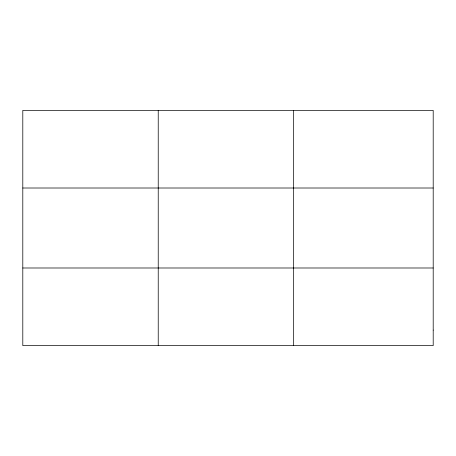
<?xml version="1.0" encoding="UTF-8"?>
<svg xmlns="http://www.w3.org/2000/svg" width="456" height="456" viewBox="0 0 456 456"><rect width="100%" height="100%" fill="white"/><g stroke="black" fill="none" stroke-linecap="round" stroke-linejoin="round"><path stroke-width="0.68" d="M158.232 345.619L158.232 110.38M293.664 345.619L293.664 110.38M22.8 188.009L433.2 188.009M22.8 267.991L433.2 267.991M433.2 330.093L433.2 345.619L22.8 345.619L22.8 110.38L433.2 110.38L433.2 330.093"/></g></svg>
